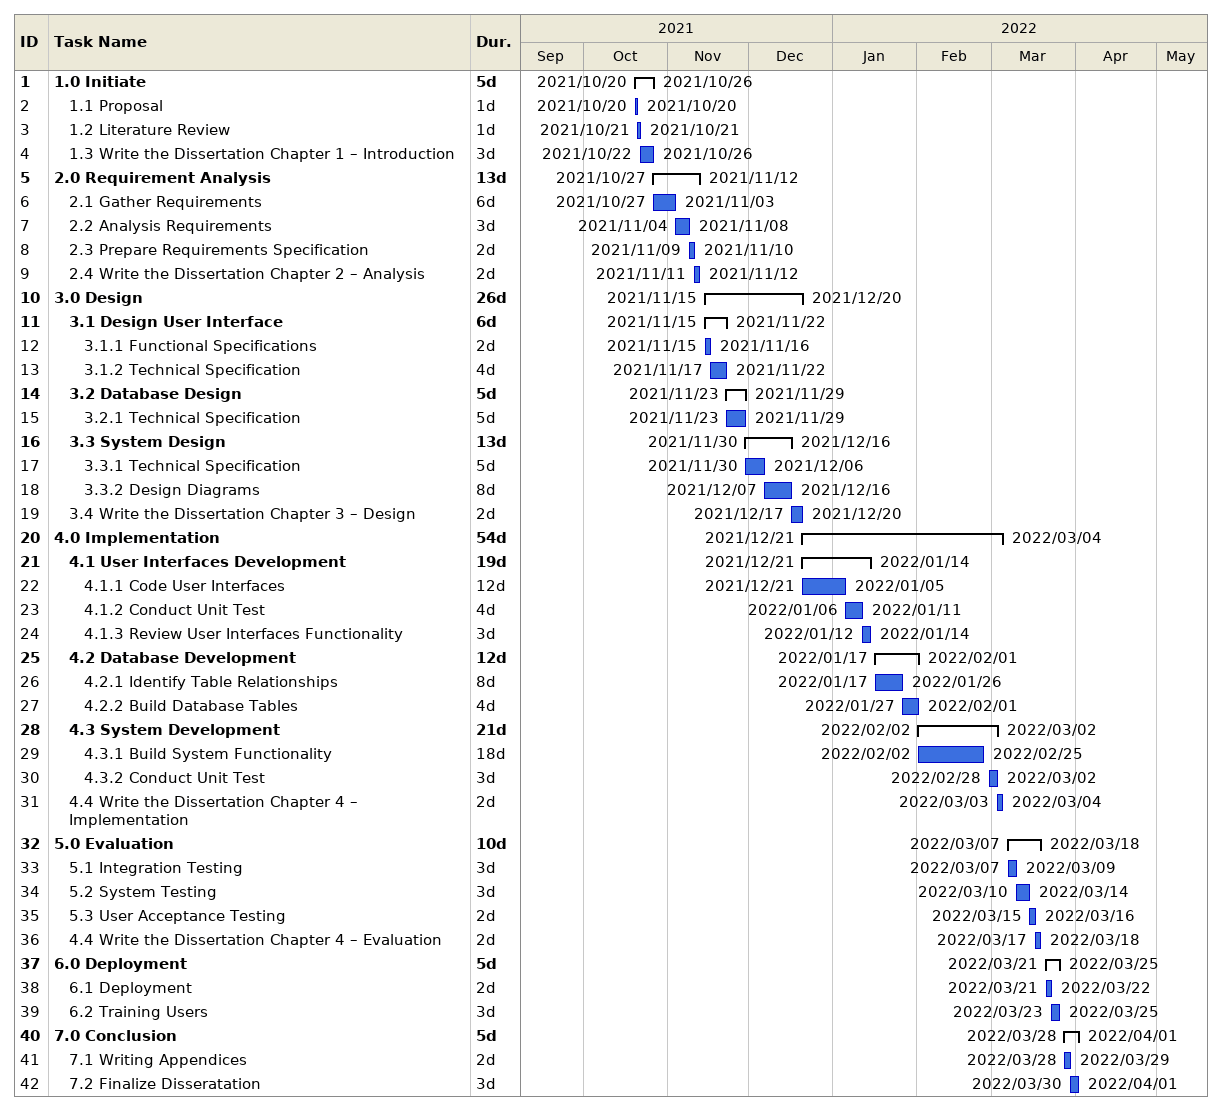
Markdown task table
| ID | Level | Task | Duration | Start | Finish |
|---|---|---|---|---|---|
| 1 | 1 | **1.0 Initiate** | 5d | 2021-10-20 | 2021-10-26 |
| 2 | 2 | 1.1 Proposal | 1d | 2021-10-20 | 2021-10-20 |
| 3 | 2 | 1.2 Literature Review | 1d | 2021-10-21 | 2021-10-21 |
| 4 | 2 | 1.3 Write the Dissertation Chapter 1 – Introduction | 3d | 2021-10-22 | 2021-10-26 |
| 5 | 1 | **2.0 Requirement Analysis** | 13d | 2021-10-27 | 2021-11-12 |
| 6 | 2 | 2.1 Gather Requirements | 6d | 2021-10-27 | 2021-11-03 |
| 7 | 2 | 2.2 Analysis Requirements | 3d | 2021-11-04 | 2021-11-08 |
| 8 | 2 | 2.3 Prepare Requirements Specification | 2d | 2021-11-09 | 2021-11-10 |
| 9 | 2 | 2.4 Write the Dissertation Chapter 2 – Analysis | 2d | 2021-11-11 | 2021-11-12 |
| 10 | 1 | **3.0 Design** | 26d | 2021-11-15 | 2021-12-20 |
| 11 | 2 | **3.1 Design User Interface** | 6d | 2021-11-15 | 2021-11-22 |
| 12 | 3 | 3.1.1 Functional Specifications | 2d | 2021-11-15 | 2021-11-16 |
| 13 | 3 | 3.1.2 Technical Specification | 4d | 2021-11-17 | 2021-11-22 |
| 14 | 2 | **3.2 Database Design** | 5d | 2021-11-23 | 2021-11-29 |
| 15 | 3 | 3.2.1 Technical Specification | 5d | 2021-11-23 | 2021-11-29 |
| 16 | 2 | **3.3 System Design** | 13d | 2021-11-30 | 2021-12-16 |
| 17 | 3 | 3.3.1 Technical Specification | 5d | 2021-11-30 | 2021-12-06 |
| 18 | 3 | 3.3.2 Design Diagrams | 8d | 2021-12-07 | 2021-12-16 |
| 19 | 2 | 3.4 Write the Dissertation Chapter 3 – Design | 2d | 2021-12-17 | 2021-12-20 |
| 20 | 1 | **4.0 Implementation** | 54d | 2021-12-21 | 2022-03-04 |
| 21 | 2 | **4.1 User Interfaces Development** | 19d | 2021-12-21 | 2022-01-14 |
| 22 | 3 | 4.1.1 Code User Interfaces | 12d | 2021-12-21 | 2022-01-05 |
| 23 | 3 | 4.1.2 Conduct Unit Test | 4d | 2022-01-06 | 2022-01-11 |
| 24 | 3 | 4.1.3 Review User Interfaces Functionality | 3d | 2022-01-12 | 2022-01-14 |
| 25 | 2 | **4.2 Database Development** | 12d | 2022-01-17 | 2022-02-01 |
| 26 | 3 | 4.2.1 Identify Table Relationships | 8d | 2022-01-17 | 2022-01-26 |
| 27 | 3 | 4.2.2 Build Database Tables | 4d | 2022-01-27 | 2022-02-01 |
| 28 | 2 | **4.3 System Development** | 21d | 2022-02-02 | 2022-03-02 |
| 29 | 3 | 4.3.1 Build System Functionality | 18d | 2022-02-02 | 2022-02-25 |
| 30 | 3 | 4.3.2 Conduct Unit Test | 3d | 2022-02-28 | 2022-03-02 |
| 31 | 2 | 4.4 Write the Dissertation Chapter 4 – Implementation | 2d | 2022-03-03 | 2022-03-04 |
| 32 | 1 | **5.0 Evaluation** | 10d | 2022-03-07 | 2022-03-18 |
| 33 | 2 | 5.1 Integration Testing | 3d | 2022-03-07 | 2022-03-09 |
| 34 | 2 | 5.2 System Testing | 3d | 2022-03-10 | 2022-03-14 |
| 35 | 2 | 5.3 User Acceptance Testing | 2d | 2022-03-15 | 2022-03-16 |
| 36 | 2 | 4.4 Write the Dissertation Chapter 4 – Evaluation | 2d | 2022-03-17 | 2022-03-18 |
| 37 | 1 | **6.0 Deployment** | 5d | 2022-03-21 | 2022-03-25 |
| 38 | 2 | 6.1 Deployment | 2d | 2022-03-21 | 2022-03-22 |
| 39 | 2 | 6.2 Training Users | 3d | 2022-03-23 | 2022-03-25 |
| 40 | 1 | **7.0 Conclusion** | 5d | 2022-03-28 | 2022-04-01 |
| 41 | 2 | 7.1 Writing Appendices | 2d | 2022-03-28 | 2022-03-29 |
| 42 | 2 | 7.2 Finalize Disseratation | 3d | 2022-03-30 | 2022-04-01 |
